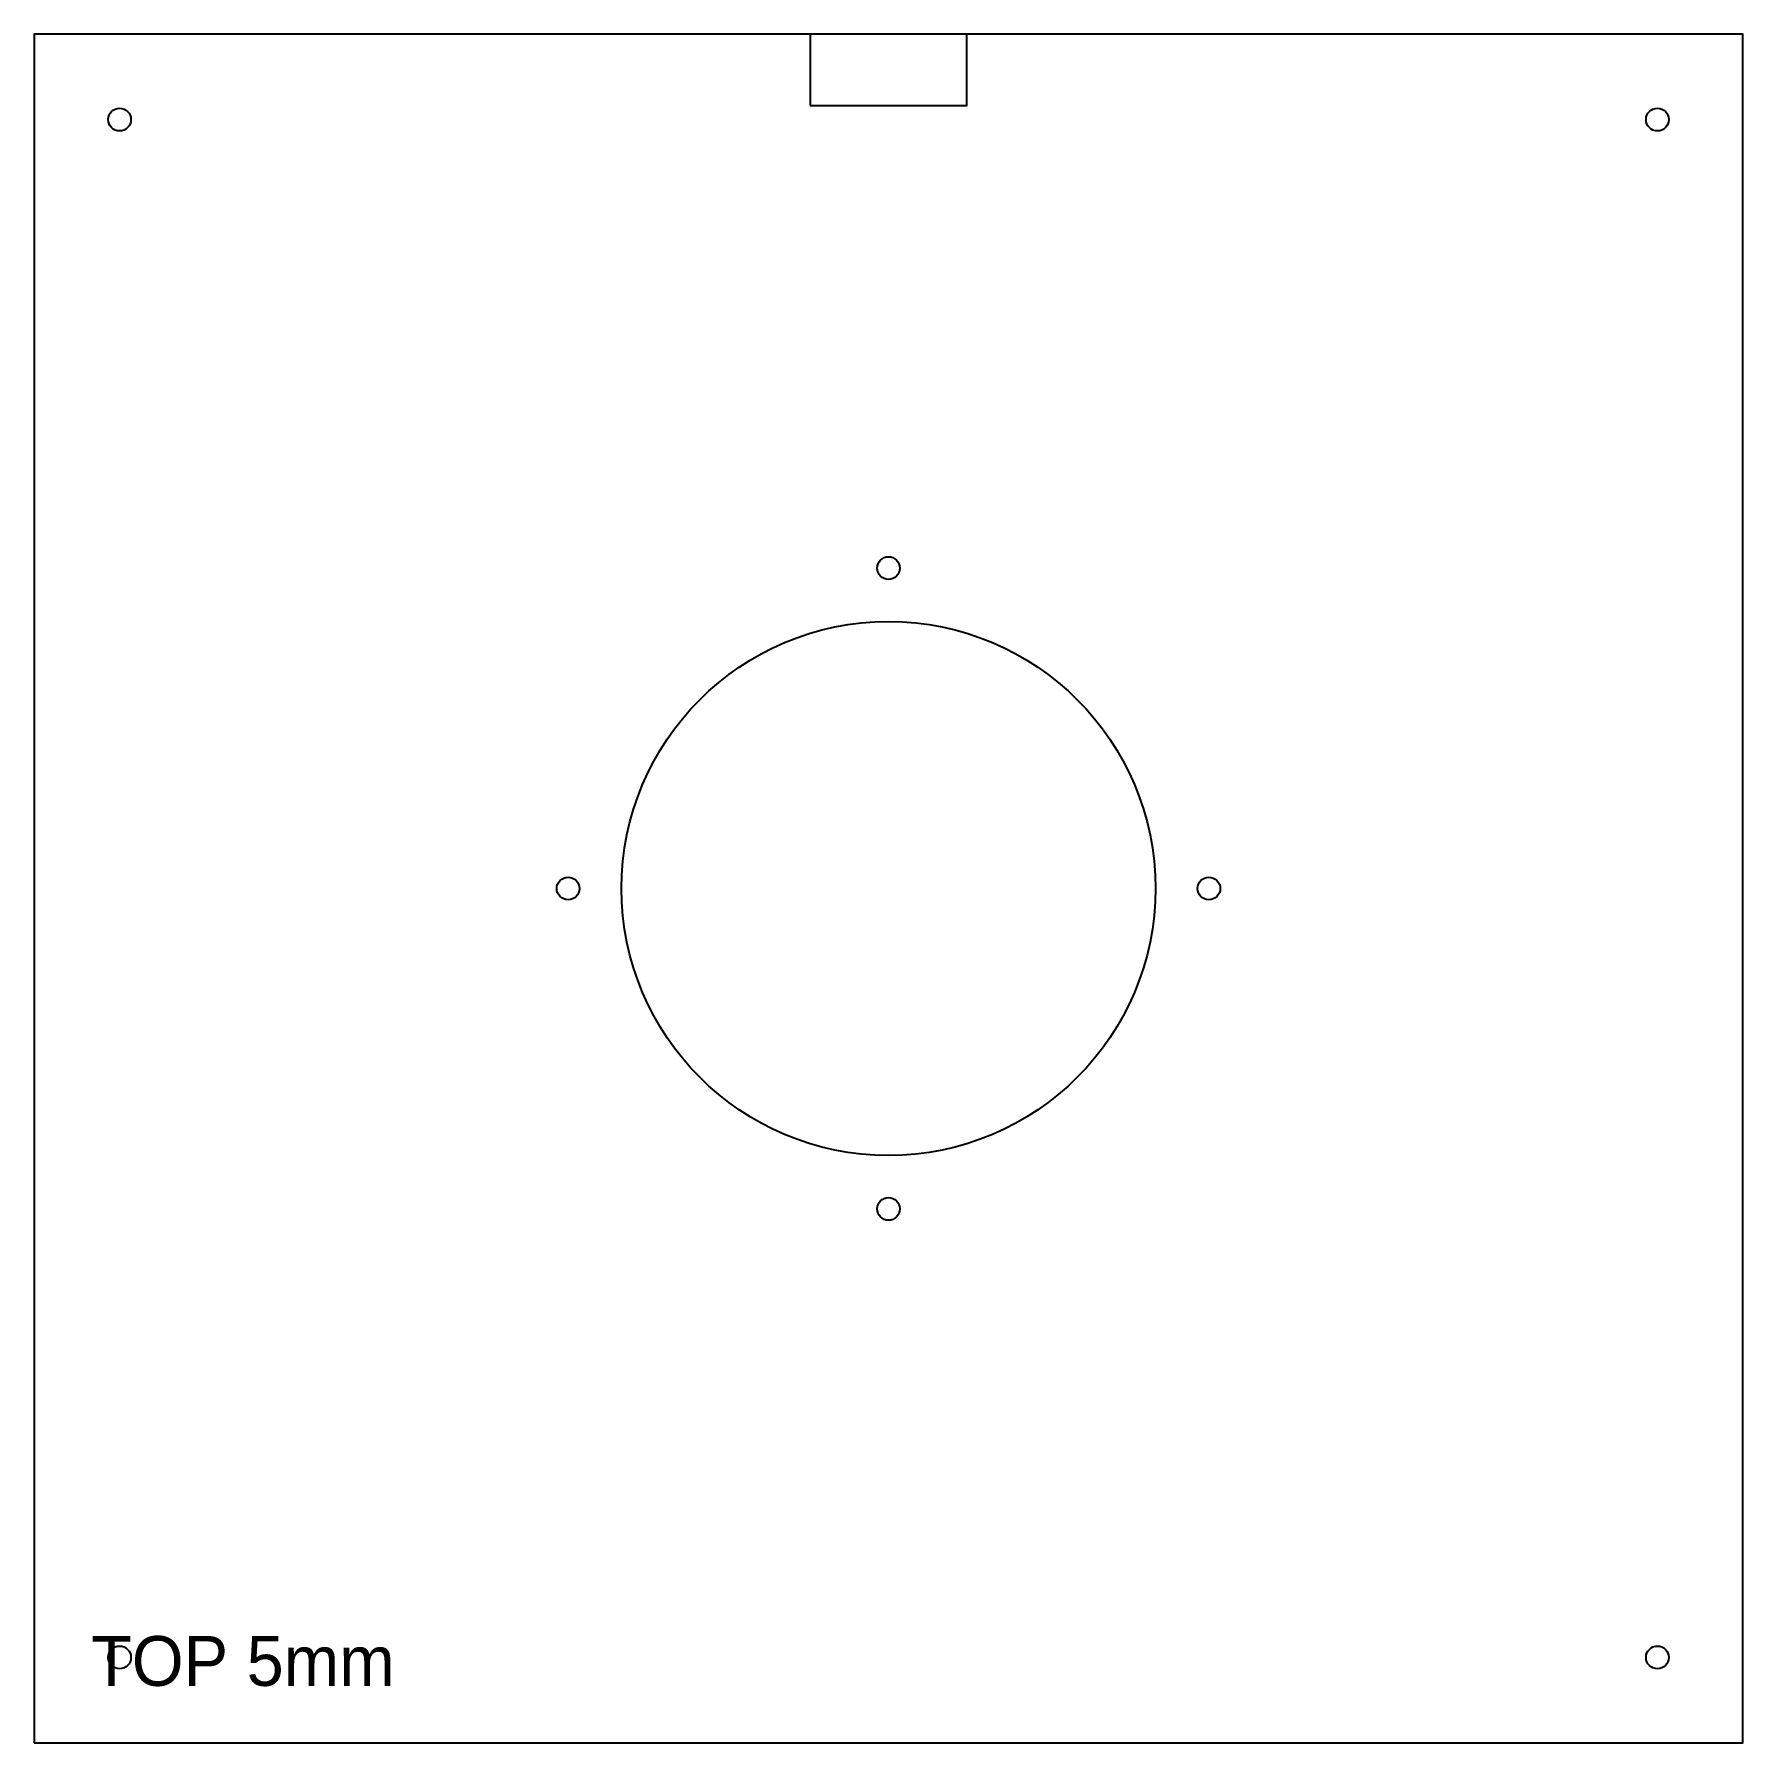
# Model space of a CAD drawing. Header units: millimetres. Extents: x 0 to 240, y 0 to 240.
import ezdxf

# ---------------------------------------------------------------- set-up
doc = ezdxf.new("R2010")
doc.units = ezdxf.units.MM
doc.layers.add('CUT', color=1, linetype='Continuous')
doc.layers.add('ENGRAVE', color=5, linetype='Continuous')

msp = doc.modelspace()

# ---------------------------------------------------------------- linework, layer by layer
at = {"layer": 'CUT'}
for points in [[(0, 0), (240, 0), (240, 240), (0, 240)], [(109, 230), (131, 230), (131, 240), (109, 240)]]:
    msp.add_lwpolyline(points, close=True, dxfattribs=at)
for centre, radius in [((12, 228), 1.6), ((228, 228), 1.6), ((120, 165), 1.6), ((120, 120), 37.5), ((75, 120), 1.6), ((165, 120), 1.6), ((120, 75), 1.6), ((12, 12), 1.6), ((228, 12), 1.6)]:
    msp.add_circle(centre, radius, dxfattribs=at)

# ---------------------------------------------------------------- texts
at = {"layer": 'ENGRAVE'}
msp.add_text('TOP 5mm', height=7, dxfattribs=at).set_placement((8, 8))

doc.saveas('drawing.dxf')
